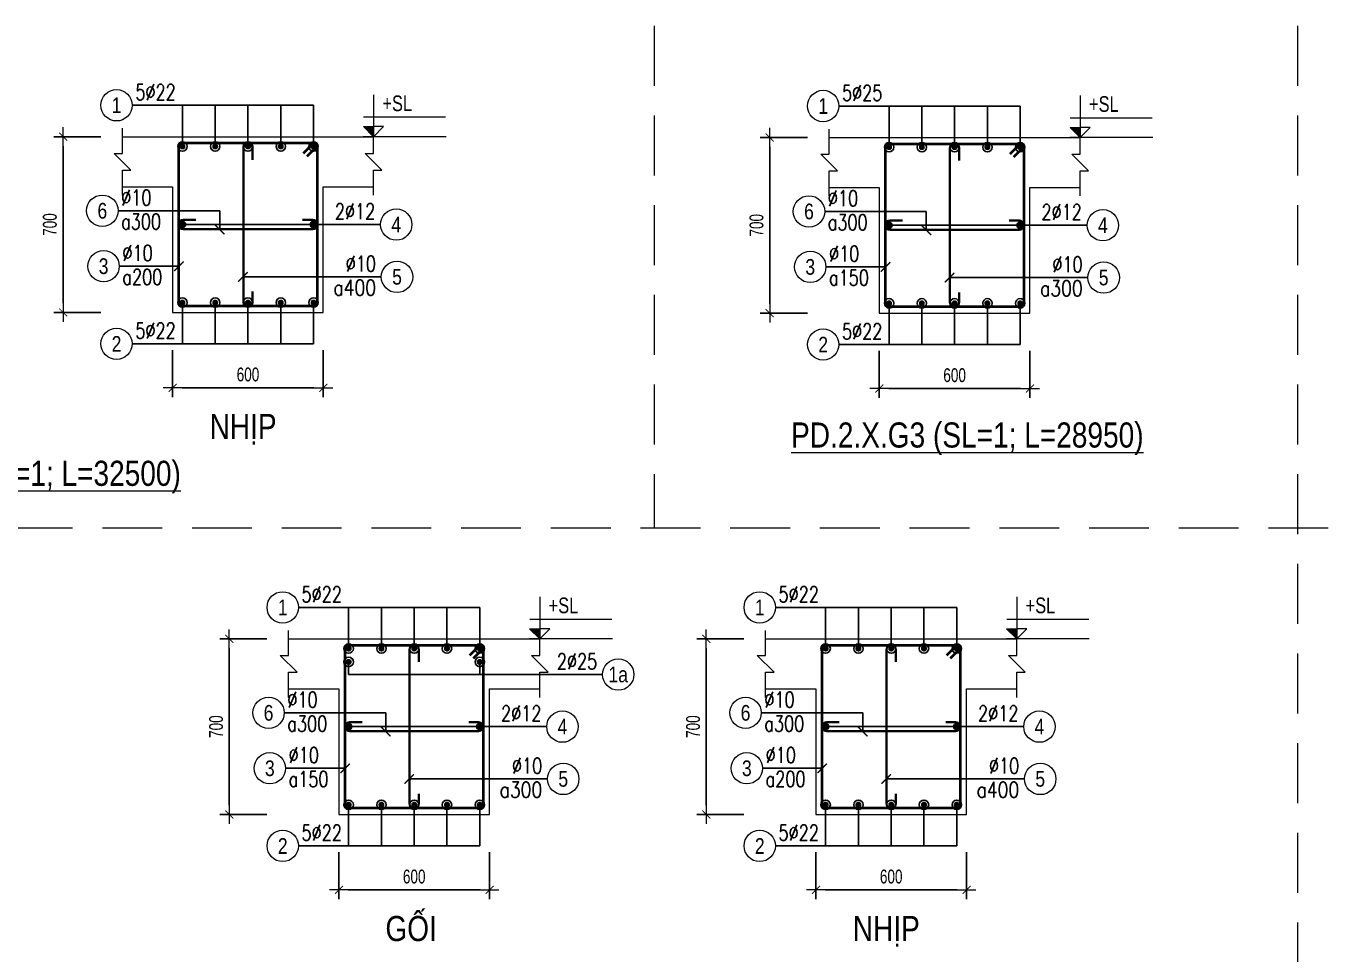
# Model space of a CAD drawing. Header units: millimetres. Extents: x 0 to 264070, y -218202 to 27271.
# Drawn here: x 232858 to 238024, y -169621 to -165923 of the extents above; entities that cross this region are included whole.
import ezdxf
from ezdxf.enums import TextEntityAlignment as Align

# ---------------------------------------------------------------- set-up
doc = ezdxf.new("R2010")
doc.units = ezdxf.units.MM
doc.header["$PDMODE"] = 3
doc.linetypes.add('HIDDEN2', pattern=[4.762499999999999, 3.175, -1.5875])
doc.layers.get('0').update_dxf_attribs({"lineweight": 20})
doc.layers.get('Defpoints').update_dxf_attribs({"color": 151, "lineweight": 9})
for name, color, linetype, lineweight in [('NDC_S_ANNO', 7, 'Continuous', 20), ('NDC_S_CONTINUOUS', 3, 'Continuous', 20), ('NDC_S_DIM', 1, 'Continuous', 15), ('NDC_S_HIDDEN', 8, 'HIDDEN2', 13), ('NDC_S_REBAR', 4, 'Continuous', 35), ('NDC_S_STIRRUP', 4, 'Continuous', 40), ('NDC_S_TEXT SYMBOL', 7, 'Continuous', 20), ('NDC_S_THIN LINE', 8, 'Continuous', 9), ('NDC_S_VN TEXT', 7, 'Continuous', 20)]:
    doc.layers.add(name, color=color, linetype=linetype, lineweight=lineweight)
doc.styles.add('ARIAL', font='arial.ttf', dxfattribs={"width": 0.8})
doc.styles.add('NDC_ANNO', font='', dxfattribs={"width": 0.8})
doc.styles.add('NDC_DIM', font='', dxfattribs={"width": 0.75})
doc.styles.add('NDC_EN TXT', font='romans.shx', dxfattribs={"width": 0.8})
doc.styles.get('NDC_ANNO').set_extended_font_data('Dotum')
doc.styles.get('NDC_DIM').set_extended_font_data('Dotum')
doc.dimstyles.new('NDC_dim_25', dxfattribs={"dimscale": 25, "dimtxt": 2.2, "dimasz": 1.5, "dimexe": 1.5, "dimexo": 2.5, "dimgap": 1, "dimtad": 1, "dimdec": 0, "dimzin": 0, "dimdsep": 46, "dimtxsty": 'NDC_DIM', "dimblk": 'DIMMARK', "dimcen": 0.09, "dimdle": 1.2, "dimclrd": 1, "dimclre": 1, "dimclrt": 3, "dimadec": 0, "dimazin": 0, "dimtfac": 1, "dimtdec": 0, "dimtix": 1, "dimtofl": 0, "dimtmove": 0, "dimatfit": 3, "dimfxl": 6, "dimfxlon": 1, "dimtolj": 1, "dimtzin": 0, "dimarcsym": 0})

# ---------------------------------------------------------------- blocks, each defined once
blk = doc.blocks.new('kata_block_TD')
at = {"color": 6, "linetype": 'ByBlock', "lineweight": -2, "style": 'ARIAL', "width": 0.8}
blk.add_attdef('SECTDET2', text='', height=5, dxfattribs=at).set_placement((0, 7.970649532882817), align=Align.CENTER)
at = {"color": 0, "linetype": 'ByBlock', "lineweight": -2, "style": 'ARIAL', "width": 0.8}
blk.add_attdef('SECTDET1', text='', height=5, dxfattribs=at).set_placement((0, 1.470649532882817), align=Align.CENTER)
at = {"color": 3, "lineweight": 25, "style": 'ARIAL', "width": 0.8}
blk.add_attdef('SSCALE', text='', height=2.5, dxfattribs=at).set_placement((0, -3.998868953555331), align=Align.CENTER)
blk = doc.blocks.new('kata_block_CT')
at = {"layer": 'NDC_S_ANNO'}
blk.add_hatch(color=3, dxfattribs=at).paths.add_polyline_path([(0, 1.596954857557648), (-1.612010908633238, 1.596954857557648), (0, 0)])
at = {"layer": 'NDC_S_ANNO', "ltscale": 50}
h = blk.add_hatch(dxfattribs=at)
h.set_pattern_fill('ANSI31', color=256, scale=1.406250541793835, style=0)
h.set_pattern_definition([(45.00000000000001, (0, 5.456968210637569e-12), (-3.157122508925224, 3.157122508925225), [])])
h.paths.add_polyline_path([(0, 1.596954857557648), (0, 0), (1.612010908924276, 1.596954857557648)])
for p, q in [((-1.592704896858777, 3.140833880479477), (11.46947077315417, 3.140833880479477)), ((11.56125648126181, 5.456968210637569e-12), (-1.63869572513795, 5.456968210637569e-12))]:
    blk.add_line(p, q, dxfattribs=at)
for points in [[(0, 6.69495074864426), (0, 0)], [(0, 0), (-1.612010908924276, 1.596954857557648), (0, 1.596954857557648)], [(0, 0), (1.612010908924276, 1.596954857557648), (0, 1.596954857557648)]]:
    blk.add_lwpolyline(points, dxfattribs=at)
at = {"layer": 'NDC_S_ANNO', "color": 8, "ltscale": 50}
blk.add_lwpolyline([(0, 0), (-1.612010908633238, 1.596954857557648), (0, 1.596954857557648)], dxfattribs=at)
at = {"layer": 'NDC_S_TEXT SYMBOL', "color": 3, "style": 'NDC_ANNO', "width": 0.8}
blk.add_attdef('CT', (1.409564409346785, 4.068271311703938), '', height=2.5, dxfattribs=at)
blk = doc.blocks.new('DIMMARK')
at = {"layer": 'NDC_S_DIM', "color": 1}
blk.add_line((-1.5, 0), (1, 0), dxfattribs=at)
at = {"layer": 'NDC_S_DIM', "color": 2, "const_width": 0.1}
blk.add_lwpolyline([(-0.4242640687119285, -0.4242640687119285), (0.4242640687119285, 0.4242640687119285)], dxfattribs=at)
blk = doc.blocks.new('*D431')
at = {"layer": 'Defpoints', "color": 0, "transparency": 16777216}
for p in [(233442.4712676213, -167064.5689574573), (234042.4712676213, -167064.5689574573), (234042.4712676213, -167364.5689574573)]:
    blk.add_point(p, dxfattribs=at)
at = {"layer": 'NDC_S_DIM', "color": 1, "lineweight": -2, "transparency": 16777216}
for p, q in [((233442.4712676213, -167214.5689574573), (233442.4712676213, -167402.0689574573)), ((234042.4712676213, -167214.5689574573), (234042.4712676213, -167402.0689574573)), ((233479.9712676213, -167364.5689574573), (234004.9712676213, -167364.5689574573))]:
    blk.add_line(p, q, dxfattribs=at)
at = {"layer": 'NDC_S_DIM', "color": 1, "lineweight": -2, "transparency": 16777216, "xscale": 37.5, "yscale": 37.5, "zscale": 37.5, "rotation": 180}
blk.add_blockref('DIMMARK', (233442.4712676213, -167364.5689574573), dxfattribs=at)
at = {"layer": 'NDC_S_DIM', "color": 1, "lineweight": -2, "transparency": 16777216, "xscale": 37.5, "yscale": 37.5, "zscale": 37.5}
blk.add_blockref('DIMMARK', (234042.4712676213, -167364.5689574573), dxfattribs=at)
at = {"layer": 'NDC_S_DIM', "color": 3, "transparency": 16777216, "insert": (233742.4712676213, -167312.0689574573), "char_height": 55.00000000000001, "attachment_point": 5, "style": 'NDC_DIM'}
blk.add_mtext('\\A1;600', dxfattribs=at)
blk = doc.blocks.new('*D432')
at = {"layer": 'Defpoints', "color": 0, "transparency": 16777216}
for p in [(233512.1443921656, -166364.5689574573), (233006.1443921656, -167064.5689574573), (233512.1443921656, -167064.5689574573)]:
    blk.add_point(p, dxfattribs=at)
at = {"layer": 'NDC_S_DIM', "color": 1, "lineweight": -2, "transparency": 16777216}
for p, q in [((233156.1443921656, -166364.5689574573), (232968.6443921656, -166364.5689574573)), ((233006.1443921656, -166402.0689574573), (233006.1443921656, -167027.0689574573)), ((233156.1443921656, -167064.5689574573), (232968.6443921656, -167064.5689574573))]:
    blk.add_line(p, q, dxfattribs=at)
at = {"layer": 'NDC_S_DIM', "color": 1, "lineweight": -2, "transparency": 16777216, "xscale": 37.5, "yscale": 37.5, "zscale": 37.5}
for p, rotation in [((233006.1443921656, -166364.5689574573), 90), ((233006.1443921656, -167064.5689574573), 270)]:
    blk.add_blockref('DIMMARK', p, dxfattribs=dict(at, rotation=rotation))
at = {"layer": 'NDC_S_DIM', "color": 3, "transparency": 16777216, "insert": (232953.6443921656, -166714.5689574573), "char_height": 55.00000000000001, "attachment_point": 5, "rotation": 90, "style": 'NDC_DIM'}
blk.add_mtext('\\A1;700', dxfattribs=at)
blk = doc.blocks.new('kata_block_THEP')
at = {"layer": 'NDC_S_REBAR', "color": 0}
for p, q in [((-0.5, 0), (0.5, 0)), ((-0.3535533905960619, 0.353553390592424), (0.3535533905960619, -0.353553390592424)), ((0.3535533905960619, 0.353553390592424), (-0.3535533905960619, -0.353553390592424)), ((0, 0.5), (0, -0.5))]:
    blk.add_line(p, q, dxfattribs=at)
at = {"layer": 'NDC_S_REBAR', "color": 0, "const_width": 0.08333333333333334}
blk.add_lwpolyline([(-0.5, -1.818989403545856e-12, 1), (0.5000000000145519, -1.818989403545856e-12, 1), (-0.5, -1.818989403545856e-12, 1)], format="xyb", dxfattribs=at)
blk = doc.blocks.new('*U241')
blk.add_circle((-2.5, 0), 2.5)
at = {"layer": 'NDC_S_VN TEXT', "color": 3, "style": 'NDC_EN TXT', "width": 0.75}
for tag, p in [('DK1', (0.5, 0.8455043070534884)), ('KC1', (0.5, -2.972544307831413))]:
    blk.add_attdef(tag, p, '', height=2.5, dxfattribs=at)
at = {"layer": 'NDC_S_VN TEXT', "color": 7, "style": 'ARIAL', "width": 0.8}
blk.add_attdef('SH2', text='', height=2.5, dxfattribs=at).set_placement((-2.5, 0), align=Align.MIDDLE)
blk = doc.blocks.new('*U239')
blk.add_circle((2.5, 0), 2.5)
at = {"layer": 'NDC_S_VN TEXT', "color": 3, "style": 'NDC_EN TXT', "width": 0.75}
blk.add_attdef('DK2', text='', height=2.5, dxfattribs=at).set_placement((-0.85, 0.8455043070534884), align=Align.RIGHT)
at = {"layer": 'NDC_S_VN TEXT', "color": 7, "style": 'ARIAL', "width": 0.8}
blk.add_attdef('SH3', text='', height=2.5, dxfattribs=at).set_placement((2.5, 0), align=Align.MIDDLE)
blk = doc.blocks.new('*U321')
blk.add_circle((2.5, 0), 2.5)
at = {"layer": 'NDC_S_VN TEXT', "color": 3, "style": 'NDC_EN TXT'}
for tag, width, p in [('DK2', 0.75, (-0.85, 0.8455043070534884)), ('KC2', 0.8, (-0.85, -2.972544307831413))]:
    blk.add_attdef(tag, text='', height=2.5, dxfattribs=dict(at, width=width)).set_placement(p, align=Align.RIGHT)
at = {"layer": 'NDC_S_VN TEXT', "color": 7, "style": 'ARIAL', "width": 0.8}
blk.add_attdef('SH3', text='', height=2.5, dxfattribs=at).set_placement((2.5, 0), align=Align.MIDDLE)
blk = doc.blocks.new('*U240')
blk.add_circle((-2.5, 0), 2.5)
at = {"layer": 'NDC_S_VN TEXT', "color": 3, "style": 'NDC_EN TXT', "width": 0.75}
blk.add_attdef('DK1', (0.5, 0.8455043070534884), '', height=2.5, dxfattribs=at)
at = {"layer": 'NDC_S_VN TEXT', "color": 7, "style": 'ARIAL', "width": 0.8}
blk.add_attdef('SH2', text='', height=2.5, dxfattribs=at).set_placement((-2.5, 0), align=Align.MIDDLE)
blk = doc.blocks.new('*D433')
at = {"layer": 'Defpoints', "color": 0, "transparency": 16777216}
for p in [(236256.548078402, -167067.3845385365), (236856.548078402, -167067.3845385365), (236856.548078402, -167367.3845385365)]:
    blk.add_point(p, dxfattribs=at)
at = {"layer": 'NDC_S_DIM', "color": 1, "lineweight": -2, "transparency": 16777216}
for p, q in [((236256.548078402, -167217.3845385365), (236256.548078402, -167404.8845385365)), ((236856.548078402, -167217.3845385365), (236856.548078402, -167404.8845385365)), ((236294.048078402, -167367.3845385365), (236819.048078402, -167367.3845385365))]:
    blk.add_line(p, q, dxfattribs=at)
at = {"layer": 'NDC_S_DIM', "color": 1, "lineweight": -2, "transparency": 16777216, "xscale": 37.5, "yscale": 37.5, "zscale": 37.5, "rotation": 180}
blk.add_blockref('DIMMARK', (236256.548078402, -167367.3845385365), dxfattribs=at)
at = {"layer": 'NDC_S_DIM', "color": 1, "lineweight": -2, "transparency": 16777216, "xscale": 37.5, "yscale": 37.5, "zscale": 37.5}
blk.add_blockref('DIMMARK', (236856.548078402, -167367.3845385365), dxfattribs=at)
at = {"layer": 'NDC_S_DIM', "color": 3, "transparency": 16777216, "insert": (236556.548078402, -167314.8845385365), "char_height": 55.00000000000001, "attachment_point": 5, "style": 'NDC_DIM'}
blk.add_mtext('\\A1;600', dxfattribs=at)
blk = doc.blocks.new('*D434')
at = {"layer": 'Defpoints', "color": 0, "transparency": 16777216}
for p in [(236326.2212029464, -166367.3845385365), (235820.2212029464, -167067.3845385365), (236326.2212029464, -167067.3845385365)]:
    blk.add_point(p, dxfattribs=at)
at = {"layer": 'NDC_S_DIM', "color": 1, "lineweight": -2, "transparency": 16777216}
for p, q in [((235970.2212029464, -166367.3845385365), (235782.7212029464, -166367.3845385365)), ((235820.2212029464, -166404.8845385365), (235820.2212029464, -167029.8845385365)), ((235970.2212029464, -167067.3845385365), (235782.7212029464, -167067.3845385365))]:
    blk.add_line(p, q, dxfattribs=at)
at = {"layer": 'NDC_S_DIM', "color": 1, "lineweight": -2, "transparency": 16777216, "xscale": 37.5, "yscale": 37.5, "zscale": 37.5}
for p, rotation in [((235820.2212029464, -166367.3845385365), 90), ((235820.2212029464, -167067.3845385365), 270)]:
    blk.add_blockref('DIMMARK', p, dxfattribs=dict(at, rotation=rotation))
at = {"layer": 'NDC_S_DIM', "color": 3, "transparency": 16777216, "insert": (235767.7212029464, -166717.3845385364), "char_height": 55.00000000000001, "attachment_point": 5, "rotation": 90, "style": 'NDC_DIM'}
blk.add_mtext('\\A1;700', dxfattribs=at)
blk = doc.blocks.new('*D443')
at = {"layer": 'Defpoints', "color": 0, "transparency": 16777216}
for p in [(236073.6553295341, -168364.568957455), (235567.6553295341, -169064.568957455), (236073.6553295341, -169064.568957455)]:
    blk.add_point(p, dxfattribs=at)
at = {"layer": 'NDC_S_DIM', "color": 1, "lineweight": -2, "transparency": 16777216}
for p, q in [((235717.6553295341, -168364.568957455), (235530.1553295341, -168364.568957455)), ((235567.6553295341, -168402.068957455), (235567.6553295341, -169027.068957455)), ((235717.6553295341, -169064.568957455), (235530.1553295341, -169064.568957455))]:
    blk.add_line(p, q, dxfattribs=at)
at = {"layer": 'NDC_S_DIM', "color": 1, "lineweight": -2, "transparency": 16777216, "xscale": 37.5, "yscale": 37.5, "zscale": 37.5}
for p, rotation in [((235567.6553295341, -168364.568957455), 90), ((235567.6553295341, -169064.568957455), 270)]:
    blk.add_blockref('DIMMARK', p, dxfattribs=dict(at, rotation=rotation))
at = {"layer": 'NDC_S_DIM', "color": 3, "transparency": 16777216, "insert": (235515.1553295342, -168714.568957455), "char_height": 55.00000000000001, "attachment_point": 5, "rotation": 90, "style": 'NDC_DIM'}
blk.add_mtext('\\A1;700', dxfattribs=at)
blk = doc.blocks.new('*D444')
at = {"layer": 'Defpoints', "color": 0, "transparency": 16777216}
for p in [(236003.9822049898, -169064.568957455), (236603.9822049898, -169064.568957455), (236603.9822049898, -169364.568957455)]:
    blk.add_point(p, dxfattribs=at)
at = {"layer": 'NDC_S_DIM', "color": 1, "lineweight": -2, "transparency": 16777216}
for p, q in [((236003.9822049898, -169214.568957455), (236003.9822049898, -169402.068957455)), ((236603.9822049898, -169214.568957455), (236603.9822049898, -169402.068957455)), ((236041.4822049898, -169364.568957455), (236566.4822049898, -169364.568957455))]:
    blk.add_line(p, q, dxfattribs=at)
at = {"layer": 'NDC_S_DIM', "color": 1, "lineweight": -2, "transparency": 16777216, "xscale": 37.5, "yscale": 37.5, "zscale": 37.5, "rotation": 180}
blk.add_blockref('DIMMARK', (236003.9822049898, -169364.568957455), dxfattribs=at)
at = {"layer": 'NDC_S_DIM', "color": 1, "lineweight": -2, "transparency": 16777216, "xscale": 37.5, "yscale": 37.5, "zscale": 37.5}
blk.add_blockref('DIMMARK', (236603.9822049898, -169364.568957455), dxfattribs=at)
at = {"layer": 'NDC_S_DIM', "color": 3, "transparency": 16777216, "insert": (236303.9822049898, -169312.068957455), "char_height": 55.00000000000001, "attachment_point": 5, "style": 'NDC_DIM'}
blk.add_mtext('\\A1;600', dxfattribs=at)
blk = doc.blocks.new('*D445')
at = {"layer": 'Defpoints', "color": 0, "transparency": 16777216}
for p in [(234174.1045348261, -168364.568957455), (233668.1045348261, -169064.568957455), (234174.1045348261, -169064.568957455)]:
    blk.add_point(p, dxfattribs=at)
at = {"layer": 'NDC_S_DIM', "color": 1, "lineweight": -2, "transparency": 16777216}
for p, q in [((233818.1045348261, -168364.568957455), (233630.6045348261, -168364.568957455)), ((233668.1045348261, -168402.068957455), (233668.1045348261, -169027.068957455)), ((233818.1045348261, -169064.568957455), (233630.6045348261, -169064.568957455))]:
    blk.add_line(p, q, dxfattribs=at)
at = {"layer": 'NDC_S_DIM', "color": 1, "lineweight": -2, "transparency": 16777216, "xscale": 37.5, "yscale": 37.5, "zscale": 37.5}
for p, rotation in [((233668.1045348261, -168364.568957455), 90), ((233668.1045348261, -169064.568957455), 270)]:
    blk.add_blockref('DIMMARK', p, dxfattribs=dict(at, rotation=rotation))
at = {"layer": 'NDC_S_DIM', "color": 3, "transparency": 16777216, "insert": (233615.6045348261, -168714.568957455), "char_height": 55.00000000000001, "attachment_point": 5, "rotation": 90, "style": 'NDC_DIM'}
blk.add_mtext('\\A1;700', dxfattribs=at)
blk = doc.blocks.new('*D446')
at = {"layer": 'Defpoints', "color": 0, "transparency": 16777216}
for p in [(234104.4314102817, -169064.568957455), (234704.4314102817, -169064.568957455), (234704.4314102817, -169364.568957455)]:
    blk.add_point(p, dxfattribs=at)
at = {"layer": 'NDC_S_DIM', "color": 1, "lineweight": -2, "transparency": 16777216}
for p, q in [((234104.4314102817, -169214.568957455), (234104.4314102817, -169402.068957455)), ((234704.4314102817, -169214.568957455), (234704.4314102817, -169402.068957455)), ((234141.9314102817, -169364.568957455), (234666.9314102817, -169364.568957455))]:
    blk.add_line(p, q, dxfattribs=at)
at = {"layer": 'NDC_S_DIM', "color": 1, "lineweight": -2, "transparency": 16777216, "xscale": 37.5, "yscale": 37.5, "zscale": 37.5, "rotation": 180}
blk.add_blockref('DIMMARK', (234104.4314102817, -169364.568957455), dxfattribs=at)
at = {"layer": 'NDC_S_DIM', "color": 1, "lineweight": -2, "transparency": 16777216, "xscale": 37.5, "yscale": 37.5, "zscale": 37.5}
blk.add_blockref('DIMMARK', (234704.4314102817, -169364.568957455), dxfattribs=at)
at = {"layer": 'NDC_S_DIM', "color": 3, "transparency": 16777216, "insert": (234404.4314102817, -169312.068957455), "char_height": 55.00000000000001, "attachment_point": 5, "style": 'NDC_DIM'}
blk.add_mtext('\\A1;600', dxfattribs=at)

msp = doc.modelspace()

# ---------------------------------------------------------------- linework, layer by layer
at = {"layer": 'NDC_S_CONTINUOUS'}
for points in [[(233242.4712676213, -166364.5689574573), (233442.4712676213, -166364.5689574573), (233442.4712676213, -166364.5689574573), (234042.4712676213, -166364.5689574573), (234042.4712676213, -166364.5689574573), (234242.4712676213, -166364.5689574573)], [(236056.548078402, -166367.3845385365), (236256.548078402, -166367.3845385365), (236256.548078402, -166367.3845385365), (236856.548078402, -166367.3845385365), (236856.548078402, -166367.3845385365), (237056.548078402, -166367.3845385365)], [(233242.4712676213, -166564.5689574573), (233442.4712676213, -166564.5689574573), (233442.4712676213, -167064.5689574573), (234042.4712676213, -167064.5689574573), (234042.4712676213, -166564.5689574573), (234242.4712676213, -166564.5689574573)], [(236056.548078402, -166567.3845385365), (236256.548078402, -166567.3845385365), (236256.548078402, -167067.3845385365), (236856.548078402, -167067.3845385365), (236856.548078402, -166567.3845385365), (237056.548078402, -166567.3845385365)], [(233904.4314102817, -168364.568957455), (234104.4314102817, -168364.568957455), (234104.4314102817, -168364.568957455), (234704.4314102817, -168364.568957455), (234704.4314102817, -168364.568957455), (234904.4314102817, -168364.568957455)], [(235803.9822049898, -168364.568957455), (236003.9822049898, -168364.568957455), (236003.9822049898, -168364.568957455), (236603.9822049898, -168364.568957455), (236603.9822049898, -168364.568957455), (236803.9822049898, -168364.568957455)], [(233904.4314102817, -168564.568957455), (234104.4314102817, -168564.568957455), (234104.4314102817, -169064.568957455), (234704.4314102817, -169064.568957455), (234704.4314102817, -168564.568957455), (234904.4314102817, -168564.568957455)], [(235803.9822049898, -168564.568957455), (236003.9822049898, -168564.568957455), (236003.9822049898, -169064.568957455), (236603.9822049898, -169064.568957455), (236603.9822049898, -168564.568957455), (236803.9822049898, -168564.568957455)]]:
    msp.add_lwpolyline(points, dxfattribs=at)
at = {"layer": 'NDC_S_DIM'}
for centre in [(234143.4314102817, -168457.068957455), (234665.4314102817, -168457.068957455)]:
    msp.add_circle(centre, 18.82654195789014, dxfattribs=at)
at = {"layer": 'NDC_S_HIDDEN', "ltscale": 75}
for p, q in [((235360.4292364552, -165923.3971106931), (235360.4292364552, -167923.3971106908)), ((237921.9401738237, -165923.3971106931), (237921.9401738237, -179923.3971106772)), ((243044.9620485608, -167923.3971106909), (225114.385486981, -167923.3971106908))]:
    msp.add_line(p, q, dxfattribs=at)
at = {"layer": 'NDC_S_REBAR'}
for points in [[(233760.8413097154, -166456.9136473906), (233760.8413097154, -166408.0004775808, 0.9999999999999999), (233723.9773097154, -166408.0004775808), (233723.9773097154, -167021.1369574573, 0.9999999999999999), (233760.8413097154, -167021.1369574573), (233760.8413097154, -166981.8800664484, -0.414213562)], [(236574.9181204961, -166459.7292284698), (236574.9181204961, -166410.8160586599, 0.9999999999999999), (236538.0541204961, -166410.8160586599), (236538.0541204961, -167023.9525385364, 0.9999999999999999), (236574.9181204961, -167023.9525385364), (236574.9181204961, -166984.6956475276, -0.414213562)], [(233534.8164374311, -166696.1369574573), (233485.9032676213, -166696.1369574573, 0.9999999999999999), (233485.9032676213, -166733.0009574574), (233999.0392676212, -166733.0009574574, 0.9999999999999999), (233999.0392676212, -166696.1369574573), (233959.7823766124, -166696.1369574573, -0.414213562)], [(236348.8932482119, -166698.9525385365), (236299.9800784021, -166698.9525385365, 0.9999999999999999), (236299.9800784021, -166735.8165385365), (236813.116078402, -166735.8165385365, 0.9999999999999999), (236813.116078402, -166698.9525385365), (236773.8591873932, -166698.9525385365, -0.414213562)], [(234422.8014523759, -168456.9136473884), (234422.8014523759, -168408.0004775785, 0.9999999999999999), (234385.9374523758, -168408.0004775785), (234385.9374523758, -169021.136957455, 0.9999999999999999), (234422.8014523759, -169021.136957455), (234422.8014523759, -168981.8800664462, -0.414213562)], [(236322.3522470839, -168456.9136473884), (236322.3522470839, -168408.0004775785, 0.9999999999999999), (236285.4882470839, -168408.0004775785), (236285.4882470839, -169021.136957455, 0.9999999999999999), (236322.3522470839, -169021.136957455), (236322.3522470839, -168981.8800664462, -0.414213562)], [(234196.7765800916, -168696.136957455), (234147.8634102818, -168696.136957455, 0.9999999999999999), (234147.8634102818, -168733.0009574551), (234660.9994102817, -168733.0009574551, 0.9999999999999999), (234660.9994102817, -168696.136957455), (234621.7425192729, -168696.136957455, -0.414213562)], [(236096.3273747997, -168696.136957455), (236047.4142049899, -168696.136957455, 0.9999999999999999), (236047.4142049899, -168733.0009574551), (236560.5502049898, -168733.0009574551, 0.9999999999999999), (236560.5502049898, -168696.136957455), (236521.293313981, -168696.136957455, -0.414213562)]]:
    msp.add_lwpolyline(points, format="xyb", dxfattribs=at)
at = {"layer": 'NDC_S_STIRRUP'}
for points in [[(233963.4712676213, -166429.5689574573), (234003.4712676213, -166389.5689574573, -0.414213562), (234017.4712676213, -166403.5689574573), (234017.4712676213, -167025.5689574573, -0.414213562), (234003.4712676213, -167039.5689574573), (233481.4712676213, -167039.5689574573, -0.414213562), (233467.4712676213, -167025.5689574573), (233467.4712676213, -166403.5689574573, -0.414213562), (233481.4712676213, -166389.5689574573), (234003.4712676213, -166389.5689574573, -0.414213562), (234017.4712676213, -166403.5689574573), (233977.4712676213, -166443.5689574573)], [(236777.548078402, -166432.3845385365), (236817.548078402, -166392.3845385365, -0.414213562), (236831.548078402, -166406.3845385365), (236831.548078402, -167028.3845385365, -0.414213562), (236817.548078402, -167042.3845385365), (236295.548078402, -167042.3845385365, -0.414213562), (236281.548078402, -167028.3845385365), (236281.548078402, -166406.3845385365, -0.414213562), (236295.548078402, -166392.3845385365), (236817.548078402, -166392.3845385365, -0.414213562), (236831.548078402, -166406.3845385365), (236791.548078402, -166446.3845385365)], [(234625.4314102817, -168429.568957455), (234665.4314102817, -168389.568957455, -0.414213562), (234679.4314102817, -168403.568957455), (234679.4314102817, -169025.568957455, -0.414213562), (234665.4314102817, -169039.568957455), (234143.4314102817, -169039.568957455, -0.414213562), (234129.4314102817, -169025.568957455), (234129.4314102817, -168403.568957455, -0.414213562), (234143.4314102817, -168389.568957455), (234665.4314102817, -168389.568957455, -0.414213562), (234679.4314102817, -168403.568957455), (234639.4314102817, -168443.568957455)], [(236524.9822049898, -168429.568957455), (236564.9822049898, -168389.568957455, -0.414213562), (236578.9822049898, -168403.568957455), (236578.9822049898, -169025.568957455, -0.414213562), (236564.9822049898, -169039.568957455), (236042.9822049898, -169039.568957455, -0.414213562), (236028.9822049898, -169025.568957455), (236028.9822049898, -168403.568957455, -0.414213562), (236042.9822049898, -168389.568957455), (236564.9822049898, -168389.568957455, -0.414213562), (236578.9822049898, -168403.568957455), (236538.9822049898, -168443.568957455)]]:
    msp.add_lwpolyline(points, format="xyb", dxfattribs=at)
at = {"layer": 'NDC_S_THIN LINE'}
for points in [[(233242.4712676213, -166597.9022907907), (233242.4712676213, -166497.9022907907), (233275.8046009546, -166497.9022907907), (233209.137934288, -166431.235624124), (233242.4712676213, -166431.235624124), (233242.4712676213, -166331.235624124)], [(234242.4712676213, -166597.9022907907), (234242.4712676213, -166497.9022907907), (234275.8046009546, -166497.9022907907), (234209.137934288, -166431.235624124), (234242.4712676213, -166431.235624124), (234242.4712676213, -166331.235624124)], [(236056.548078402, -166600.7178718698), (236056.548078402, -166500.7178718698), (236089.8814117354, -166500.7178718698), (236023.2147450687, -166434.0512052031), (236056.5480784021, -166434.0512052031), (236056.5480784021, -166334.0512052031)], [(237056.548078402, -166600.7178718698), (237056.548078402, -166500.7178718698), (237089.8814117354, -166500.7178718698), (237023.2147450687, -166434.0512052031), (237056.5480784021, -166434.0512052031), (237056.5480784021, -166334.0512052031)], [(233904.4314102817, -168597.9022907884), (233904.4314102817, -168497.9022907884), (233937.7647436151, -168497.9022907884), (233871.0980769484, -168431.2356241217), (233904.4314102818, -168431.2356241217), (233904.4314102818, -168331.2356241217)], [(234904.4314102817, -168597.9022907884), (234904.4314102817, -168497.9022907884), (234937.7647436151, -168497.9022907884), (234871.0980769484, -168431.2356241217), (234904.4314102818, -168431.2356241217), (234904.4314102818, -168331.2356241217)], [(235803.9822049898, -168597.9022907884), (235803.9822049898, -168497.9022907884), (235837.3155383232, -168497.9022907884), (235770.6488716565, -168431.2356241217), (235803.9822049899, -168431.2356241217), (235803.9822049899, -168331.2356241217)], [(236803.9822049898, -168597.9022907884), (236803.9822049898, -168497.9022907884), (236837.3155383232, -168497.9022907884), (236770.6488716565, -168431.2356241217), (236803.9822049899, -168431.2356241217), (236803.9822049899, -168331.2356241217)]]:
    msp.add_lwpolyline(points, dxfattribs=at)

# ---------------------------------------------------------------- block references
at = {"layer": 'NDC_S_REBAR', "xscale": 22, "yscale": 22, "zscale": 22}
for p in [(233481.4712676213, -166403.5689574573), (233611.9712676213, -166403.5689574573), (233742.4712676213, -166403.5689574573), (233872.9712676213, -166403.5689574573), (234003.4712676213, -166403.5689574573), (236426.048078402, -166406.3845385365), (236556.548078402, -166406.3845385365), (236687.048078402, -166406.3845385365), (236817.548078402, -166406.3845385365), (233481.4712676213, -166714.5689574573), (234003.4712676213, -166714.5689574573), (236817.548078402, -166717.3845385365), (233481.4712676213, -167025.5689574573), (233611.9712676213, -167025.5689574573), (233742.4712676213, -167025.5689574573), (233872.9712676213, -167025.5689574573), (234003.4712676213, -167025.5689574573), (236426.048078402, -167028.3845385365), (236556.548078402, -167028.3845385365), (236687.048078402, -167028.3845385365), (236817.548078402, -167028.3845385365), (234273.9314102817, -168403.568957455), (234404.4314102817, -168403.568957455), (234534.9314102817, -168403.568957455), (234665.4314102817, -168403.568957455), (236042.9822049898, -168403.568957455), (236173.4822049898, -168403.568957455), (236303.9822049898, -168403.568957455), (236434.4822049898, -168403.568957455), (236564.9822049898, -168403.568957455), (234665.4314102817, -168457.068957455), (234665.4314102817, -168714.568957455), (236042.9822049898, -168714.568957455), (236564.9822049898, -168714.568957455), (234273.9314102817, -169025.568957455), (234404.4314102817, -169025.568957455), (234534.9314102817, -169025.568957455), (234665.4314102817, -169025.568957455), (236042.9822049898, -169025.568957455), (236173.4822049898, -169025.568957455), (236303.9822049898, -169025.568957455), (236434.4822049898, -169025.568957455), (236564.9822049898, -169025.568957455)]:
    msp.add_blockref('kata_block_THEP', p, dxfattribs=at)
at = {"layer": 'NDC_S_REBAR', "color": 3, "xscale": 22, "yscale": 22, "zscale": 22}
for p in [(236295.548078402, -166406.3845385365), (236295.548078402, -166717.3845385365), (236295.548078402, -167028.3845385365), (234143.4314102817, -168403.568957455), (234143.4314102817, -168457.068957455), (234143.4314102817, -168714.568957455), (234143.4314102817, -169025.568957455)]:
    msp.add_blockref('kata_block_THEP', p, dxfattribs=at)
at = {"layer": 'NDC_S_THIN LINE', "xscale": 25, "yscale": 25, "zscale": 25}
for name, p, values in [('*U240', (233281.4712676213, -166239.5689574573), {'SH2': '1', 'DK1': '5%%c22'}), ('*U240', (236095.548078402, -166242.3845385365), {'SH2': '1', 'DK1': '5%%c25'}), ('*U241', (233224.9712676213, -166659.5689574573), {'SH2': '6', 'DK1': '%%c10', 'KC1': 'a300'}), ('*U241', (236039.048078402, -166662.3845385365), {'SH2': '6', 'DK1': '%%c10', 'KC1': 'a300'}), ('*U239', (234270.3615114188, -166714.5689574573), {'SH3': '4', 'DK2': '2%%c12'}), ('*U239', (237084.4383221996, -166717.3845385365), {'SH3': '4', 'DK2': '2%%c12'}), ('*U241', (233229.9712676213, -166880.3896280669), {'SH2': '3', 'DK1': '%%c10', 'KC1': 'a200'}), ('*U321', (234273.5274664855, -166923.0360856366), {'SH3': '5', 'DK2': '%%c10', 'KC2': 'a400'}), ('*U241', (236044.048078402, -166883.205209146), {'SH2': '3', 'DK1': '%%c10', 'KC1': 'a150'}), ('*U321', (237087.6042772663, -166925.8516667158), {'SH3': '5', 'DK2': '%%c10', 'KC2': 'a300'}), ('*U240', (233281.4712676213, -167189.5689574573), {'SH2': '2', 'DK1': '5%%c22'}), ('*U240', (236095.548078402, -167192.3845385365), {'SH2': '2', 'DK1': '5%%c22'}), ('*U240', (233943.4314102817, -168239.568957455), {'SH2': '1', 'DK1': '5%%c22'}), ('*U240', (235842.9822049898, -168239.568957455), {'SH2': '1', 'DK1': '5%%c22'}), ('*U239', (235154.4314102817, -168507.068957455), {'SH3': '1a', 'DK2': '2%%c25'}), ('*U241', (233886.9314102817, -168659.568957455), {'SH2': '6', 'DK1': '%%c10', 'KC1': 'a300'}), ('*U241', (235786.4822049898, -168659.568957455), {'SH2': '6', 'DK1': '%%c10', 'KC1': 'a300'}), ('*U239', (234932.3216540793, -168714.568957455), {'SH3': '4', 'DK2': '2%%c12'}), ('*U239', (236831.8724487874, -168714.568957455), {'SH3': '4', 'DK2': '2%%c12'}), ('*U241', (233891.9314102817, -168880.3896280646), {'SH2': '3', 'DK1': '%%c10', 'KC1': 'a150'}), ('*U241', (235791.4822049898, -168880.3896280646), {'SH2': '3', 'DK1': '%%c10', 'KC1': 'a200'}), ('*U321', (234935.487609146, -168923.0360856344), {'SH3': '5', 'DK2': '%%c10', 'KC2': 'a300'}), ('*U321', (236835.0384038541, -168923.0360856344), {'SH3': '5', 'DK2': '%%c10', 'KC2': 'a400'}), ('*U240', (233943.4314102817, -169189.568957455), {'SH2': '2', 'DK1': '5%%c22'}), ('*U240', (235842.9822049898, -169189.568957455), {'SH2': '2', 'DK1': '5%%c22'})]:
    msp.add_blockref(name, p, dxfattribs=at).add_auto_attribs(values)
at = {"layer": 'NDC_S_VN TEXT', "xscale": 25, "yscale": 25, "zscale": 25}
for p in [(234242.4712676213, -166364.5689574573), (237056.548078402, -166367.3845385365), (234904.4314102817, -168364.568957455), (236803.9822049898, -168364.568957455)]:
    msp.add_blockref('kata_block_CT', p, dxfattribs=at).add_auto_attribs({'CT': '+SL'})
at = {"layer": 'NDC_S_VN TEXT'}
ref = msp.add_blockref('kata_block_TD', (233723.016495466, -167598.2066129491), dxfattribs=dict(at, xscale=20, yscale=20, zscale=20))
ref.add_attrib('SECTDET1', 'NHỊP', dxfattribs={"layer": '0', "color": 0, "linetype": 'ByBlock', "lineweight": -2, "height": 100, "style": 'ARIAL', "width": 0.8}).set_placement((233723.016495466, -167568.7936222914), align=Align.CENTER)
ref = msp.add_blockref('kata_block_TD', (236607.1408346469, -167632.2901854735), dxfattribs=dict(at, xscale=20, yscale=20, zscale=20))
ref.add_attrib('SECTDET1', '%%uPD.2.X.G3 (SL=1; L=28950)', dxfattribs={"layer": '0', "color": 0, "linetype": 'ByBlock', "lineweight": -2, "height": 100, "style": 'ARIAL', "width": 0.8}).set_placement((236607.1408346469, -167602.8771948158), align=Align.CENTER)
ref = msp.add_blockref('kata_block_TD', (232773.2360838254, -167784.9061295401), dxfattribs=dict(at, xscale=20, yscale=20, zscale=20))
ref.add_attrib('SECTDET1', '%%uPD.2.X.G2 (SL=1; L=32500)', dxfattribs={"layer": '0', "color": 0, "linetype": 'ByBlock', "lineweight": -2, "height": 100, "style": 'ARIAL', "width": 0.8}).set_placement((232773.2360838254, -167755.4931388824), align=Align.CENTER)
ref = msp.add_blockref('kata_block_TD', (234392.1665971147, -169598.2066129468), dxfattribs=dict(at, xscale=20, yscale=20, zscale=20))
ref.add_attrib('SECTDET1', 'GỐI', dxfattribs={"layer": '0', "color": 0, "linetype": 'ByBlock', "lineweight": -2, "height": 100, "style": 'ARIAL', "width": 0.8}).set_placement((234392.1665971147, -169568.7936222892), align=Align.CENTER)
ref = msp.add_blockref('kata_block_TD', (236284.5274328346, -169598.2066129468), dxfattribs=dict(at, xscale=20, yscale=20, zscale=20))
ref.add_attrib('SECTDET1', 'NHỊP', dxfattribs={"layer": '0', "color": 0, "linetype": 'ByBlock', "lineweight": -2, "height": 100, "style": 'ARIAL', "width": 0.8}).set_placement((236284.5274328346, -169568.7936222892), align=Align.CENTER)

# ---------------------------------------------------------------- dimensions: what is measured, and where the dimension line sits
at = {"layer": 'NDC_S_DIM'}
for base, p1, p2, picture, middle in [((233006.1443921656, -167064.5689574573), (233512.1443921656, -166364.5689574573), (233512.1443921656, -167064.5689574573), '*D432', (232953.6443921656, -166714.5689574573)), ((235820.2212029464, -167067.3845385365), (236326.2212029464, -166367.3845385365), (236326.2212029464, -167067.3845385365), '*D434', (235767.7212029464, -166717.3845385364)), ((233668.1045348261, -169064.568957455), (234174.1045348261, -168364.568957455), (234174.1045348261, -169064.568957455), '*D445', (233615.6045348261, -168714.568957455)), ((235567.6553295341, -169064.568957455), (236073.6553295341, -168364.568957455), (236073.6553295341, -169064.568957455), '*D443', (235515.1553295342, -168714.568957455))]:
    dim = msp.add_linear_dim(base=base, p1=p1, p2=p2, angle=270, dimstyle='NDC_dim_25', dxfattribs=at)
    dim.commit()
    dim.dimension.update_dxf_attribs({"geometry": picture, "text_midpoint": middle})
for base, p1, p2, picture, middle in [((234042.4712676213, -167364.5689574573), (233442.4712676213, -167064.5689574573), (234042.4712676213, -167064.5689574573), '*D431', (233742.4712676213, -167312.0689574573)), ((236856.548078402, -167367.3845385365), (236256.548078402, -167067.3845385365), (236856.548078402, -167067.3845385365), '*D433', (236556.548078402, -167314.8845385365)), ((234704.4314102817, -169364.568957455), (234104.4314102817, -169064.568957455), (234704.4314102817, -169064.568957455), '*D446', (234404.4314102817, -169312.068957455)), ((236603.9822049898, -169364.568957455), (236003.9822049898, -169064.568957455), (236603.9822049898, -169064.568957455), '*D444', (236303.9822049898, -169312.068957455))]:
    dim = msp.add_linear_dim(base=base, p1=p1, p2=p2, dimstyle='NDC_dim_25', dxfattribs=at)
    dim.commit()
    dim.dimension.update_dxf_attribs({"geometry": picture, "text_midpoint": middle})

# ---------------------------------------------------------------- leaders
at = {"layer": 'NDC_S_THIN LINE'}
for points, override in [([(233481.4712676213, -166403.5689574573), (233481.4712676213, -166239.5689574573), (233281.4712676213, -166239.5689574573)], {"dimldrblk": 'DotBlank'}), ([(233611.9712676213, -166403.5689574573), (233611.9712676213, -166239.5689574573), (233281.4712676213, -166239.5689574573)], {"dimldrblk": 'DotBlank'}), ([(233742.4712676213, -166403.5689574573), (233742.4712676213, -166239.5689574573), (233281.4712676213, -166239.5689574573)], {"dimldrblk": 'DotBlank'}), ([(233872.9712676213, -166403.5689574573), (233872.9712676213, -166239.5689574573), (233281.4712676213, -166239.5689574573)], {"dimldrblk": 'DotBlank'}), ([(234003.4712676213, -166403.5689574573), (234003.4712676213, -166239.5689574573), (233281.4712676213, -166239.5689574573)], {"dimldrblk": 'DotBlank'}), ([(236295.548078402, -166406.3845385365), (236295.548078402, -166242.3845385365), (236095.548078402, -166242.3845385365)], {"dimldrblk": 'DotBlank'}), ([(236426.048078402, -166406.3845385365), (236426.048078402, -166242.3845385365), (236095.548078402, -166242.3845385365)], {"dimldrblk": 'DotBlank'}), ([(236556.548078402, -166406.3845385365), (236556.548078402, -166242.3845385365), (236095.548078402, -166242.3845385365)], {"dimldrblk": 'DotBlank'}), ([(236687.048078402, -166406.3845385365), (236687.048078402, -166242.3845385365), (236095.548078402, -166242.3845385365)], {"dimldrblk": 'DotBlank'}), ([(236817.548078402, -166406.3845385365), (236817.548078402, -166242.3845385365), (236095.548078402, -166242.3845385365)], {"dimldrblk": 'DotBlank'}), ([(233629.8046009546, -166734.5689574573), (233629.8046009546, -166659.5689574573), (233224.9712676213, -166659.5689574573)], {"dimldrblk": 'ArchTick'}), ([(236443.8814117354, -166737.3845385365), (236443.8814117354, -166662.3845385365), (236039.048078402, -166662.3845385365)], {"dimldrblk": 'ArchTick'}), ([(233481.4712676213, -166714.5689574573), (234009.4712676213, -166714.5689574573)], {"dimasz": 1, "dimldrblk": 'DotBlank'}), ([(234003.4712676213, -166714.5689574573), (233481.4712676213, -166714.5689574573)], {"dimasz": 1, "dimldrblk": 'DotBlank'}), ([(234003.4712676213, -166714.5689574573), (234270.3615114188, -166714.5689574573)], {"dimldrblk": 'DotSmall'}), ([(236295.548078402, -166717.3845385365), (236823.548078402, -166717.3845385365)], {"dimasz": 1, "dimldrblk": 'DotBlank'}), ([(236817.548078402, -166717.3845385365), (236295.548078402, -166717.3845385365)], {"dimasz": 1, "dimldrblk": 'DotBlank'}), ([(236817.548078402, -166717.3845385365), (237084.4383221996, -166717.3845385365)], {"dimldrblk": 'DotSmall'}), ([(233467.4712676213, -166880.3896280669), (233229.9712676213, -166880.3896280669)], {"dimldrblk": 'ArchTick'}), ([(236281.548078402, -166883.205209146), (236044.048078402, -166883.205209146)], {"dimldrblk": 'ArchTick'}), ([(233722.4712676214, -166923.0360856366), (234273.5274664855, -166923.0360856366)], {"dimldrblk": 'ArchTick'}), ([(236536.5480784021, -166925.8516667158), (237087.6042772663, -166925.8516667158)], {"dimldrblk": 'ArchTick'}), ([(233481.4712676213, -167025.5689574573), (233481.4712676213, -167189.5689574573), (233281.4712676213, -167189.5689574573)], {"dimldrblk": 'DotBlank'}), ([(233611.9712676213, -167025.5689574573), (233611.9712676213, -167189.5689574573), (233281.4712676213, -167189.5689574573)], {"dimldrblk": 'DotBlank'}), ([(233742.4712676213, -167025.5689574573), (233742.4712676213, -167189.5689574573), (233281.4712676213, -167189.5689574573)], {"dimldrblk": 'DotBlank'}), ([(233872.9712676213, -167025.5689574573), (233872.9712676213, -167189.5689574573), (233281.4712676213, -167189.5689574573)], {"dimldrblk": 'DotBlank'}), ([(234003.4712676213, -167025.5689574573), (234003.4712676213, -167189.5689574573), (233281.4712676213, -167189.5689574573)], {"dimldrblk": 'DotBlank'}), ([(236295.548078402, -167028.3845385365), (236295.548078402, -167192.3845385365), (236095.548078402, -167192.3845385365)], {"dimldrblk": 'DotBlank'}), ([(236426.048078402, -167028.3845385365), (236426.048078402, -167192.3845385365), (236095.548078402, -167192.3845385365)], {"dimldrblk": 'DotBlank'}), ([(236556.548078402, -167028.3845385365), (236556.548078402, -167192.3845385365), (236095.548078402, -167192.3845385365)], {"dimldrblk": 'DotBlank'}), ([(236687.048078402, -167028.3845385365), (236687.048078402, -167192.3845385365), (236095.548078402, -167192.3845385365)], {"dimldrblk": 'DotBlank'}), ([(236817.548078402, -167028.3845385365), (236817.548078402, -167192.3845385365), (236095.548078402, -167192.3845385365)], {"dimldrblk": 'DotBlank'}), ([(234665.4314102817, -168403.568957455), (234665.4314102817, -168239.568957455), (233943.4314102817, -168239.568957455)], {"dimldrblk": 'DotBlank'}), ([(234534.9314102817, -168403.568957455), (234534.9314102817, -168239.568957455), (233943.4314102817, -168239.568957455)], {"dimldrblk": 'DotBlank'}), ([(234404.4314102817, -168403.568957455), (234404.4314102817, -168239.568957455), (233943.4314102817, -168239.568957455)], {"dimldrblk": 'DotBlank'}), ([(234273.9314102817, -168403.568957455), (234273.9314102817, -168239.568957455), (233943.4314102817, -168239.568957455)], {"dimldrblk": 'DotBlank'}), ([(234143.4314102817, -168403.568957455), (234143.4314102817, -168239.568957455), (233943.4314102817, -168239.568957455)], {"dimldrblk": 'DotBlank'}), ([(236564.9822049898, -168403.568957455), (236564.9822049898, -168239.568957455), (235842.9822049898, -168239.568957455)], {"dimldrblk": 'DotBlank'}), ([(236434.4822049898, -168403.568957455), (236434.4822049898, -168239.568957455), (235842.9822049898, -168239.568957455)], {"dimldrblk": 'DotBlank'}), ([(236303.9822049898, -168403.568957455), (236303.9822049898, -168239.568957455), (235842.9822049898, -168239.568957455)], {"dimldrblk": 'DotBlank'}), ([(236173.4822049898, -168403.568957455), (236173.4822049898, -168239.568957455), (235842.9822049898, -168239.568957455)], {"dimldrblk": 'DotBlank'}), ([(236042.9822049898, -168403.568957455), (236042.9822049898, -168239.568957455), (235842.9822049898, -168239.568957455)], {"dimldrblk": 'DotBlank'}), ([(234143.4314102817, -168457.068957455), (234143.4314102817, -168507.068957455), (235154.4314102817, -168507.068957455)], {"dimldrblk": 'DotBlank'}), ([(234665.4314102817, -168457.068957455), (234665.4314102817, -168507.068957455), (235154.4314102817, -168507.068957455)], {"dimldrblk": 'DotBlank'}), ([(234291.7647436151, -168734.568957455), (234291.7647436151, -168659.568957455), (233886.9314102817, -168659.568957455)], {"dimldrblk": 'ArchTick'}), ([(234143.4314102817, -168714.568957455), (234671.4314102817, -168714.568957455)], {"dimasz": 1, "dimldrblk": 'DotBlank'}), ([(234665.4314102817, -168714.568957455), (234143.4314102817, -168714.568957455)], {"dimasz": 1, "dimldrblk": 'DotBlank'}), ([(236191.3155383232, -168734.568957455), (236191.3155383232, -168659.568957455), (235786.4822049898, -168659.568957455)], {"dimldrblk": 'ArchTick'}), ([(236042.9822049898, -168714.568957455), (236570.9822049898, -168714.568957455)], {"dimasz": 1, "dimldrblk": 'DotBlank'}), ([(236564.9822049898, -168714.568957455), (236042.9822049898, -168714.568957455)], {"dimasz": 1, "dimldrblk": 'DotBlank'}), ([(234665.4314102817, -168714.568957455), (234932.3216540793, -168714.568957455)], {"dimldrblk": 'DotSmall'}), ([(236564.9822049898, -168714.568957455), (236831.8724487874, -168714.568957455)], {"dimldrblk": 'DotSmall'}), ([(234129.4314102817, -168880.3896280646), (233891.9314102817, -168880.3896280646)], {"dimldrblk": 'ArchTick'}), ([(236028.9822049898, -168880.3896280646), (235791.4822049898, -168880.3896280646)], {"dimldrblk": 'ArchTick'}), ([(234384.4314102818, -168923.0360856344), (234935.487609146, -168923.0360856344)], {"dimldrblk": 'ArchTick'}), ([(236283.9822049899, -168923.0360856344), (236835.0384038541, -168923.0360856344)], {"dimldrblk": 'ArchTick'}), ([(234665.4314102817, -169025.568957455), (234665.4314102817, -169189.568957455), (233943.4314102817, -169189.568957455)], {"dimldrblk": 'DotBlank'}), ([(234534.9314102817, -169025.568957455), (234534.9314102817, -169189.568957455), (233943.4314102817, -169189.568957455)], {"dimldrblk": 'DotBlank'}), ([(234404.4314102817, -169025.568957455), (234404.4314102817, -169189.568957455), (233943.4314102817, -169189.568957455)], {"dimldrblk": 'DotBlank'}), ([(234273.9314102817, -169025.568957455), (234273.9314102817, -169189.568957455), (233943.4314102817, -169189.568957455)], {"dimldrblk": 'DotBlank'}), ([(234143.4314102817, -169025.568957455), (234143.4314102817, -169189.568957455), (233943.4314102817, -169189.568957455)], {"dimldrblk": 'DotBlank'}), ([(236564.9822049898, -169025.568957455), (236564.9822049898, -169189.568957455), (235842.9822049898, -169189.568957455)], {"dimldrblk": 'DotBlank'}), ([(236434.4822049898, -169025.568957455), (236434.4822049898, -169189.568957455), (235842.9822049898, -169189.568957455)], {"dimldrblk": 'DotBlank'}), ([(236303.9822049898, -169025.568957455), (236303.9822049898, -169189.568957455), (235842.9822049898, -169189.568957455)], {"dimldrblk": 'DotBlank'}), ([(236173.4822049898, -169025.568957455), (236173.4822049898, -169189.568957455), (235842.9822049898, -169189.568957455)], {"dimldrblk": 'DotBlank'}), ([(236042.9822049898, -169025.568957455), (236042.9822049898, -169189.568957455), (235842.9822049898, -169189.568957455)], {"dimldrblk": 'DotBlank'})]:
    msp.add_leader(points, dimstyle='NDC_dim_25', override=override, dxfattribs=at)

doc.saveas('drawing.dxf')
